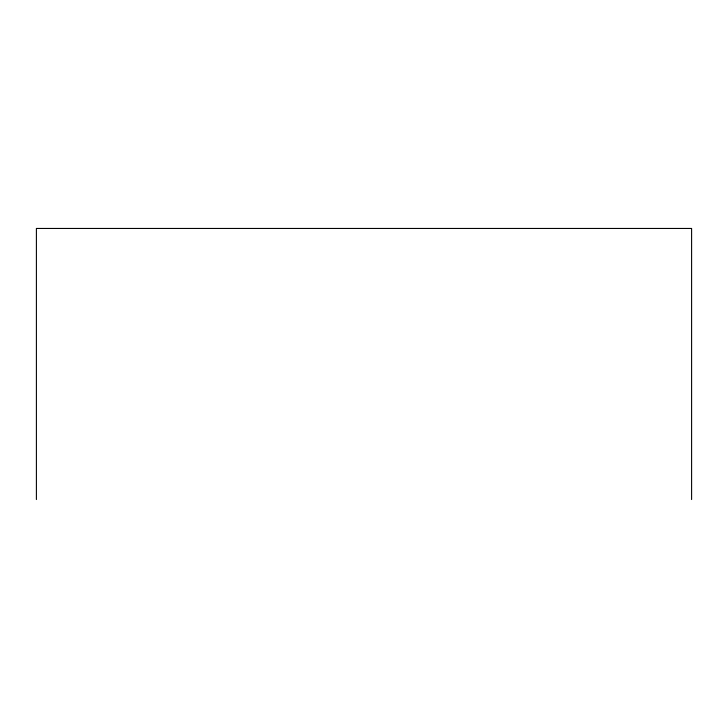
<?xml version="1.0" encoding="UTF-8"?>
<svg xmlns="http://www.w3.org/2000/svg" width="728" height="728" viewBox="0 0 728 728"><rect width="100%" height="100%" fill="white"/><g stroke="black" fill="none" stroke-linecap="round" stroke-linejoin="round"><path stroke-width="1.09" d="M691.6 499.545L691.6 228.456L36.4 228.456L36.4 499.545"/></g></svg>
